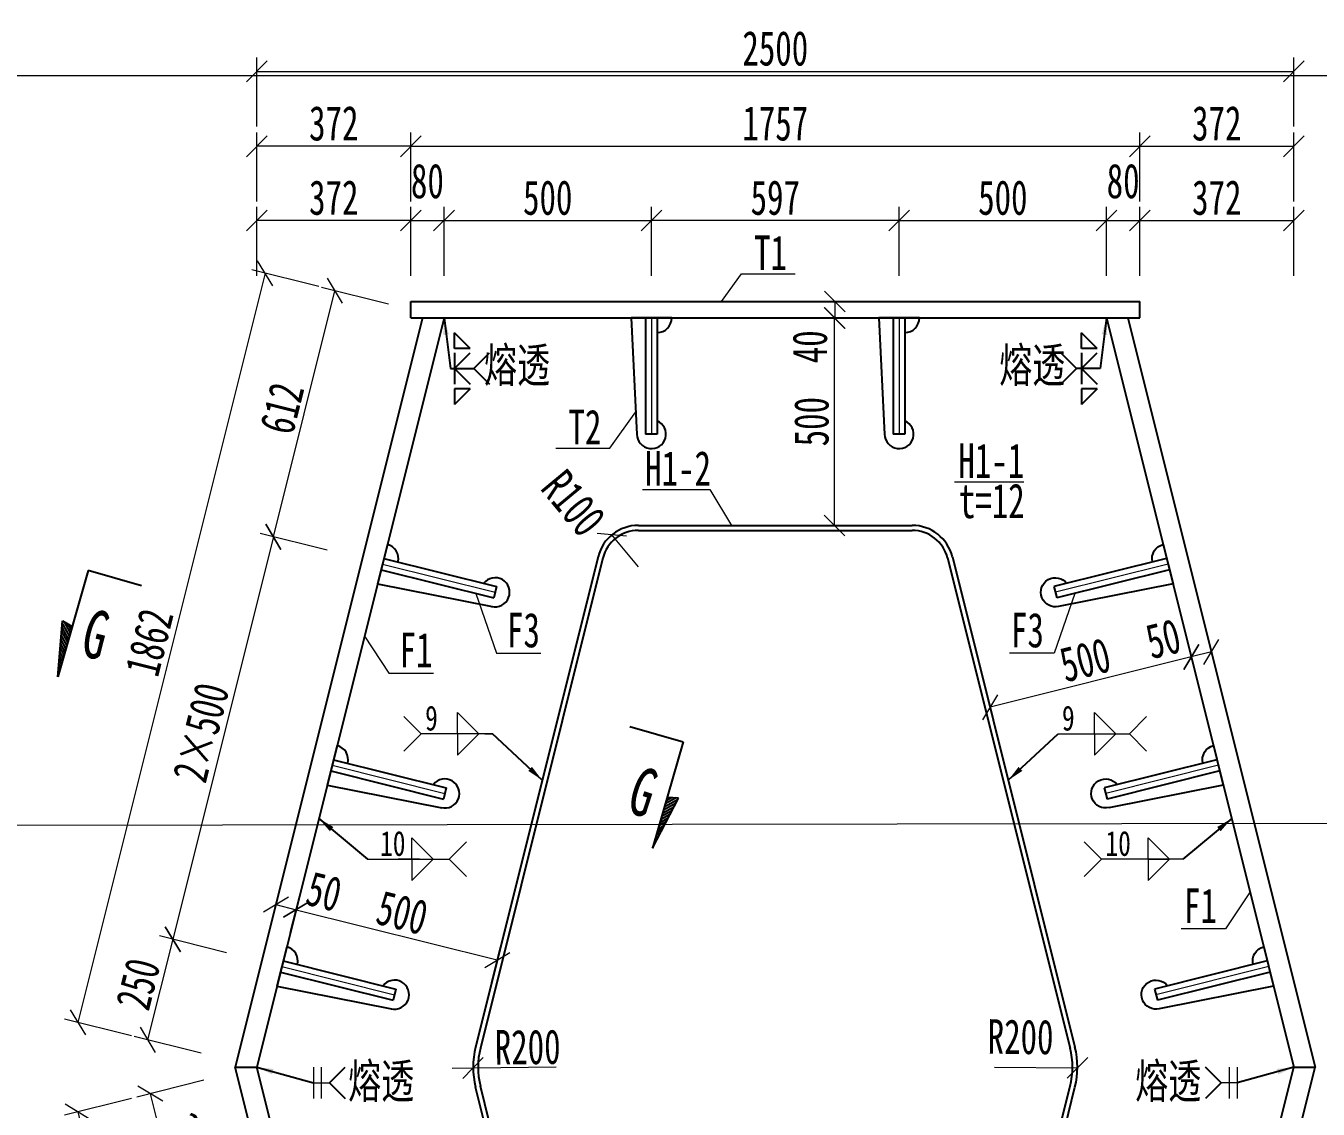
# Model space of a CAD drawing. Header units: millimetres. Extents: x -411717 to -116098, y 0 to 693159.
# Drawn here: x -176623 to -173508, y 370580 to 373191 of the extents above; entities that cross this region are included whole.
import ezdxf
from ezdxf.enums import TextEntityAlignment as Align

# ---------------------------------------------------------------- set-up
doc = ezdxf.new("R2010")
doc.units = ezdxf.units.MM
doc.header["$LTSCALE"] = 2
doc.header["$PDMODE"] = 3
doc.header["$PDSIZE"] = -10
doc.layers.get('Defpoints').update_dxf_attribs({"color": 8, "lineweight": 9})
doc.layers.add('dim', color=3, linetype='Continuous')
doc.layers.add('焊缝', color=7, linetype='Continuous')
for name, color, linetype, lineweight in [('文字', 7, 'Continuous', 15), ('标注', 4, 'Continuous', 13), ('横隔板', 6, 'Continuous', 25), ('细实线', 4, 'Continuous', 15), ('钢板粗线', 1, 'Continuous', 25)]:
    doc.layers.add(name, color=color, linetype=linetype, lineweight=lineweight)
doc.styles.add('111', font='仿宋_GB2312.ttf', dxfattribs={"width": 0.7})
doc.styles.add('BM_Dim', font='仿宋_GB2312.ttf', dxfattribs={"width": 0.85})
doc.styles.add('SMEDI', font='仿宋_GB2312.ttf', dxfattribs={"width": 0.75})
doc.styles.get("Standard").update_dxf_attribs({"font": '仿宋_GB2312.ttf'})
doc.dimstyles.new('200', dxfattribs={"dimscale": 0, "dimtxt": 2.5, "dimasz": 1.5, "dimexe": 1, "dimexo": 1, "dimgap": 0.4, "dimtad": 1, "dimdec": 0, "dimdsep": 46, "dimtxsty": '111', "dimblk": 'OBLIQUE', "dimcen": 0, "dimclrd": 256, "dimclre": 256, "dimclrt": 256, "dimadec": 1, "dimazin": 2, "dimtfac": 1, "dimtdec": 0, "dimtmove": 2, "dimatfit": 3, "dimfxl": 4, "dimfxlon": 1, "dimtolj": 1, "dimlwd": -1, "dimlwe": -1, "dimarcsym": 0})
doc.dimstyles.new('MSteel_1.0_1.0', dxfattribs={"dimtxt": 3, "dimasz": 1.2, "dimexe": 1, "dimexo": 1, "dimgap": 1, "dimtad": 3, "dimtoh": 1, "dimdec": 0, "dimzin": 0, "dimdsep": 46, "dimtxsty": 'Standard', "dimblk": 'ARCHTICK', "dimcen": 0.09, "dimclrd": 3, "dimclre": 3, "dimadec": 0, "dimazin": 0, "dimtfac": 1, "dimtdec": 4, "dimtofl": 0, "dimtmove": 0, "dimatfit": 3, "dimfxl": 1, "dimtolj": 1, "dimtzin": 0, "dimarcsym": 0})

# ---------------------------------------------------------------- blocks, each defined once
blk = doc.blocks.new('_Oblique')
at = {"color": 0, "linetype": 'ByBlock', "lineweight": -2}
blk.add_line((-0.5, -0.5), (0.5, 0.5), dxfattribs=at)
blk = doc.blocks.new('*D975')
at = {"layer": 'Defpoints', "color": 0, "transparency": 16777216}
for p in [(-174673.7, 372526.8), (-174673.7, 372486.8), (-174672.9, 372486.8)]:
    blk.add_point(p, dxfattribs=at)
at = {"layer": '细实线', "transparency": 16777216}
for p, q in [((-174672.9, 372526.8), (-174639.5, 372526.8)), ((-174672.9, 372526.8), (-174672.9, 372486.8)), ((-174672.9, 372486.8), (-174639.5, 372486.8))]:
    blk.add_line(p, q, dxfattribs=at)
at = {"layer": '细实线', "transparency": 16777216, "xscale": 50, "yscale": 50, "zscale": 50}
for p, rotation in [((-174672.9, 372526.8), 90), ((-174672.9, 372486.8), 270)]:
    blk.add_blockref('_Oblique', p, dxfattribs=dict(at, rotation=rotation))
at = {"layer": '细实线', "transparency": 16777216, "insert": (-174732.5, 372417.3), "char_height": 83.33, "attachment_point": 5, "rotation": 90, "style": '111'}
blk.add_mtext('\\A1;40', dxfattribs=at)
blk = doc.blocks.new('*D977')
at = {"layer": 'Defpoints', "color": 0, "transparency": 16777216}
for p in [(-176015.1, 371091.4), (-175966.6, 371079.2), (-175971.3, 371060.4)]:
    blk.add_point(p, dxfattribs=at)
at = {"layer": '细实线', "transparency": 16777216}
for p, q in [((-176019.8, 371072.5), (-176027.9, 371040.2)), ((-176019.8, 371072.5), (-175971.3, 371060.4)), ((-175971.3, 371060.4), (-175979.4, 371028.1))]:
    blk.add_line(p, q, dxfattribs=at)
at = {"layer": '细实线', "transparency": 16777216, "xscale": 50, "yscale": 50, "zscale": 50}
for p, rotation in [((-176019.8, 371072.5), 165.9637565320249), ((-175971.3, 371060.4), 345.9637565320249)]:
    blk.add_blockref('_Oblique', p, dxfattribs=dict(at, rotation=rotation))
at = {"layer": '细实线', "transparency": 16777216, "insert": (-175903.8, 371104), "char_height": 83.33, "attachment_point": 5, "rotation": 345.9638, "style": '111'}
blk.add_mtext('\\A1;50', dxfattribs=at)
blk = doc.blocks.new('28-280加劲 有过焊孔')
at = {"layer": 'Defpoints'}
blk.add_line((0, 0), (0, -280), dxfattribs=at)
at = {"layer": '钢板粗线'}
for p, q in [((49, 0), (-49, 0)), ((-49, 0), (-35, -281.2)), ((-14, 0), (-14, -280)), ((14, 0), (14, -280)), ((14, -280), (-14, -280))]:
    blk.add_line(p, q, dxfattribs=at)
for centre, start, end in [((14, 0), 270, 0), ((0, -280), 180, 66.4218)]:
    blk.add_arc(centre, 35, start, end, dxfattribs=at)
blk = doc.blocks.new('*D1003')
at = {"layer": 'Defpoints', "color": 0, "transparency": 16777216}
for p in [(-175614.7, 372721.5), (-175694.7, 372486.8), (-175614.7, 372486.8)]:
    blk.add_point(p, dxfattribs=at)
at = {"layer": '细实线', "transparency": 16777216}
for p, q in [((-175694.7, 372588.2), (-175694.7, 372754.8)), ((-175614.7, 372588.2), (-175614.7, 372754.8)), ((-175694.7, 372721.5), (-175614.7, 372721.5))]:
    blk.add_line(p, q, dxfattribs=at)
at = {"layer": '细实线', "transparency": 16777216, "xscale": 50.00000000000004, "yscale": 50.00000000000004, "zscale": 50.00000000000004, "rotation": 180}
blk.add_blockref('_Oblique', (-175694.7, 372721.5), dxfattribs=at)
at = {"layer": '细实线', "transparency": 16777216, "xscale": 50.00000000000004, "yscale": 50.00000000000004, "zscale": 50.00000000000004}
blk.add_blockref('_Oblique', (-175614.7, 372721.5), dxfattribs=at)
at = {"layer": '细实线', "transparency": 16777216, "insert": (-175654.7, 372816.5), "char_height": 83.33, "attachment_point": 5, "style": '111'}
blk.add_mtext('\\A1;80', dxfattribs=at)
blk = doc.blocks.new('*D1004')
at = {"layer": 'Defpoints', "color": 0, "transparency": 16777216}
for p in [(-175114.7, 372721.5), (-175614.7, 372486.8), (-175114.7, 372486.8)]:
    blk.add_point(p, dxfattribs=at)
at = {"layer": '细实线', "transparency": 16777216}
for p, q in [((-175614.7, 372588.2), (-175614.7, 372754.8)), ((-175114.7, 372588.2), (-175114.7, 372754.8)), ((-175614.7, 372721.5), (-175114.7, 372721.5))]:
    blk.add_line(p, q, dxfattribs=at)
at = {"layer": '细实线', "transparency": 16777216, "xscale": 50.00000000000004, "yscale": 50.00000000000004, "zscale": 50.00000000000004, "rotation": 180}
blk.add_blockref('_Oblique', (-175614.7, 372721.5), dxfattribs=at)
at = {"layer": '细实线', "transparency": 16777216, "xscale": 50.00000000000004, "yscale": 50.00000000000004, "zscale": 50.00000000000004}
blk.add_blockref('_Oblique', (-175114.7, 372721.5), dxfattribs=at)
at = {"layer": '细实线', "transparency": 16777216, "insert": (-175364.7, 372776.5), "char_height": 83.33, "attachment_point": 5, "style": '111'}
blk.add_mtext('\\A1;500', dxfattribs=at)
blk = doc.blocks.new('*D1005')
at = {"layer": 'Defpoints', "color": 0, "transparency": 16777216}
for p in [(-174017.7, 372721.5), (-174517.7, 372486.8), (-174017.7, 372486.8)]:
    blk.add_point(p, dxfattribs=at)
at = {"layer": '细实线', "transparency": 16777216}
for p, q in [((-174517.7, 372588.2), (-174517.7, 372754.8)), ((-174017.7, 372588.2), (-174017.7, 372754.8)), ((-174517.7, 372721.5), (-174017.7, 372721.5))]:
    blk.add_line(p, q, dxfattribs=at)
at = {"layer": '细实线', "transparency": 16777216, "xscale": 50.00000000000004, "yscale": 50.00000000000004, "zscale": 50.00000000000004, "rotation": 180}
blk.add_blockref('_Oblique', (-174517.7, 372721.5), dxfattribs=at)
at = {"layer": '细实线', "transparency": 16777216, "xscale": 50.00000000000004, "yscale": 50.00000000000004, "zscale": 50.00000000000004}
blk.add_blockref('_Oblique', (-174017.7, 372721.5), dxfattribs=at)
at = {"layer": '细实线', "transparency": 16777216, "insert": (-174267.7, 372776.5), "char_height": 83.33, "attachment_point": 5, "style": '111'}
blk.add_mtext('\\A1;500', dxfattribs=at)
blk = doc.blocks.new('*D1006')
at = {"layer": 'Defpoints', "color": 0, "transparency": 16777216}
for p in [(-173937.7, 372721.5), (-174017.7, 372486.8), (-173937.7, 372486.8)]:
    blk.add_point(p, dxfattribs=at)
at = {"layer": '细实线', "transparency": 16777216}
for p, q in [((-174017.7, 372588.2), (-174017.7, 372754.8)), ((-173937.7, 372588.2), (-173937.7, 372754.8)), ((-174017.7, 372721.5), (-173937.7, 372721.5))]:
    blk.add_line(p, q, dxfattribs=at)
at = {"layer": '细实线', "transparency": 16777216, "xscale": 50.00000000000004, "yscale": 50.00000000000004, "zscale": 50.00000000000004, "rotation": 180}
blk.add_blockref('_Oblique', (-174017.7, 372721.5), dxfattribs=at)
at = {"layer": '细实线', "transparency": 16777216, "xscale": 50.00000000000004, "yscale": 50.00000000000004, "zscale": 50.00000000000004}
blk.add_blockref('_Oblique', (-173937.7, 372721.5), dxfattribs=at)
at = {"layer": '细实线', "transparency": 16777216, "insert": (-173977.7, 372816.5), "char_height": 83.33, "attachment_point": 5, "style": '111'}
blk.add_mtext('\\A1;80', dxfattribs=at)
blk = doc.blocks.new('*D979')
at = {"layer": 'Defpoints', "color": 0, "transparency": 16777216}
for p in [(-176066.2, 372721.5), (-175694.7, 372486.8), (-176066.2, 370680.8)]:
    blk.add_point(p, dxfattribs=at)
at = {"layer": '细实线', "transparency": 16777216}
for p, q in [((-176066.2, 372588.2), (-176066.2, 372754.8)), ((-175694.7, 372588.2), (-175694.7, 372754.8)), ((-175694.7, 372721.5), (-176066.2, 372721.5))]:
    blk.add_line(p, q, dxfattribs=at)
at = {"layer": '细实线', "transparency": 16777216, "xscale": 50.00000000000004, "yscale": 50.00000000000004, "zscale": 50.00000000000004, "rotation": 180}
blk.add_blockref('_Oblique', (-176066.2, 372721.5), dxfattribs=at)
at = {"layer": '细实线', "transparency": 16777216, "xscale": 50.00000000000004, "yscale": 50.00000000000004, "zscale": 50.00000000000004}
blk.add_blockref('_Oblique', (-175694.7, 372721.5), dxfattribs=at)
at = {"layer": '细实线', "transparency": 16777216, "insert": (-175880.5, 372776.5), "char_height": 83.33, "attachment_point": 5, "style": '111'}
blk.add_mtext('\\A1;372', dxfattribs=at)
blk = doc.blocks.new('*D1007')
at = {"layer": 'Defpoints', "color": 0, "transparency": 16777216}
for p in [(-173937.7, 372900.6), (-175694.7, 372526.8), (-173937.7, 372526.8)]:
    blk.add_point(p, dxfattribs=at)
at = {"layer": '细实线', "transparency": 16777216}
for p, q in [((-175694.7, 372767.3), (-175694.7, 372934)), ((-173937.7, 372767.3), (-173937.7, 372934)), ((-175694.7, 372900.6), (-173937.7, 372900.6))]:
    blk.add_line(p, q, dxfattribs=at)
at = {"layer": '细实线', "transparency": 16777216, "xscale": 50.00000000000004, "yscale": 50.00000000000004, "zscale": 50.00000000000004, "rotation": 180}
blk.add_blockref('_Oblique', (-175694.7, 372900.6), dxfattribs=at)
at = {"layer": '细实线', "transparency": 16777216, "xscale": 50.00000000000004, "yscale": 50.00000000000004, "zscale": 50.00000000000004}
blk.add_blockref('_Oblique', (-173937.7, 372900.6), dxfattribs=at)
at = {"layer": '细实线', "transparency": 16777216, "insert": (-174816.2, 372955.6), "char_height": 83.33, "attachment_point": 5, "style": '111'}
blk.add_mtext('\\A1;1757', dxfattribs=at)
blk = doc.blocks.new('*D980')
at = {"layer": 'Defpoints', "color": 0, "transparency": 16777216}
for p in [(-176066.2, 372900.6), (-175694.7, 372665.9), (-176066.2, 370859.9)]:
    blk.add_point(p, dxfattribs=at)
at = {"layer": '细实线', "transparency": 16777216}
for p, q in [((-176066.2, 372767.3), (-176066.2, 372934)), ((-175694.7, 372767.3), (-175694.7, 372934)), ((-175694.7, 372900.6), (-176066.2, 372900.6))]:
    blk.add_line(p, q, dxfattribs=at)
at = {"layer": '细实线', "transparency": 16777216, "xscale": 50.00000000000004, "yscale": 50.00000000000004, "zscale": 50.00000000000004, "rotation": 180}
blk.add_blockref('_Oblique', (-176066.2, 372900.6), dxfattribs=at)
at = {"layer": '细实线', "transparency": 16777216, "xscale": 50.00000000000004, "yscale": 50.00000000000004, "zscale": 50.00000000000004}
blk.add_blockref('_Oblique', (-175694.7, 372900.6), dxfattribs=at)
at = {"layer": '细实线', "transparency": 16777216, "insert": (-175880.5, 372955.6), "char_height": 83.33, "attachment_point": 5, "style": '111'}
blk.add_mtext('\\A1;372', dxfattribs=at)
blk = doc.blocks.new('*D981')
at = {"layer": 'Defpoints', "color": 0, "transparency": 16777216}
for p in [(-173566.2, 372900.6), (-173937.7, 372665.9), (-173566.2, 370859.9)]:
    blk.add_point(p, dxfattribs=at)
at = {"layer": '细实线', "transparency": 16777216}
for p, q in [((-173937.7, 372767.3), (-173937.7, 372934)), ((-173566.2, 372767.3), (-173566.2, 372934)), ((-173937.7, 372900.6), (-173566.2, 372900.6))]:
    blk.add_line(p, q, dxfattribs=at)
at = {"layer": '细实线', "transparency": 16777216, "xscale": 50.00000000000004, "yscale": 50.00000000000004, "zscale": 50.00000000000004, "rotation": 180}
blk.add_blockref('_Oblique', (-173937.7, 372900.6), dxfattribs=at)
at = {"layer": '细实线', "transparency": 16777216, "xscale": 50.00000000000004, "yscale": 50.00000000000004, "zscale": 50.00000000000004}
blk.add_blockref('_Oblique', (-173566.2, 372900.6), dxfattribs=at)
at = {"layer": '细实线', "transparency": 16777216, "insert": (-173752, 372955.6), "char_height": 83.33, "attachment_point": 5, "style": '111'}
blk.add_mtext('\\A1;372', dxfattribs=at)
blk = doc.blocks.new('*D982')
at = {"layer": 'Defpoints', "color": 0, "transparency": 16777216}
for p in [(-173566.2, 370680.8), (-173338.9, 370680.8), (-174017.7, 368874.8)]:
    blk.add_point(p, dxfattribs=at)
at = {"layer": '细实线', "transparency": 16777216}
for p, q in [((-173472.2, 370680.8), (-173305.6, 370680.8)), ((-173338.9, 368874.8), (-173338.9, 370680.8)), ((-173472.2, 368874.8), (-173305.6, 368874.8))]:
    blk.add_line(p, q, dxfattribs=at)
at = {"layer": '细实线', "transparency": 16777216, "xscale": 50.00000000000004, "yscale": 50.00000000000004, "zscale": 50.00000000000004}
for p, rotation in [((-173338.9, 370680.8), 90), ((-173338.9, 368874.8), 270)]:
    blk.add_blockref('_Oblique', p, dxfattribs=dict(at, rotation=rotation))
at = {"layer": '细实线', "transparency": 16777216, "insert": (-173393.9, 369777.8), "char_height": 83.33, "attachment_point": 5, "rotation": 90, "style": '111'}
blk.add_mtext('\\A1;1806', dxfattribs=at)
blk = doc.blocks.new('*D983')
at = {"layer": 'Defpoints', "color": 0, "transparency": 16777216}
for p in [(-174017.7, 372486.8), (-173338.9, 372486.8), (-173566.2, 370680.8)]:
    blk.add_point(p, dxfattribs=at)
at = {"layer": '细实线', "transparency": 16777216}
for p, q in [((-173472.2, 372486.8), (-173305.6, 372486.8)), ((-173338.9, 370680.8), (-173338.9, 372486.8)), ((-173472.2, 370680.8), (-173305.6, 370680.8))]:
    blk.add_line(p, q, dxfattribs=at)
at = {"layer": '细实线', "transparency": 16777216, "xscale": 50.00000000000004, "yscale": 50.00000000000004, "zscale": 50.00000000000004}
for p, rotation in [((-173338.9, 372486.8), 90), ((-173338.9, 370680.8), 270)]:
    blk.add_blockref('_Oblique', p, dxfattribs=dict(at, rotation=rotation))
at = {"layer": '细实线', "transparency": 16777216, "insert": (-173393.9, 371583.8), "char_height": 83.33, "attachment_point": 5, "rotation": 90, "style": '111'}
blk.add_mtext('\\A1;1806', dxfattribs=at)
blk = doc.blocks.new('*D984')
at = {"layer": 'Defpoints', "color": 0, "transparency": 16777216}
for p in [(-173937.7, 372526.8), (-173937.7, 372486.8), (-173338.9, 372486.8)]:
    blk.add_point(p, dxfattribs=at)
at = {"layer": '细实线', "transparency": 16777216}
for p, q in [((-173472.2, 372526.8), (-173305.6, 372526.8)), ((-173338.9, 372526.8), (-173338.9, 372486.8)), ((-173472.2, 372486.8), (-173305.6, 372486.8))]:
    blk.add_line(p, q, dxfattribs=at)
at = {"layer": '细实线', "transparency": 16777216, "xscale": 50.00000000000004, "yscale": 50.00000000000004, "zscale": 50.00000000000004}
for p, rotation in [((-173338.9, 372526.8), 90), ((-173338.9, 372486.8), 270)]:
    blk.add_blockref('_Oblique', p, dxfattribs=dict(at, rotation=rotation))
at = {"layer": '细实线', "transparency": 16777216, "insert": (-173396.4, 372580.9), "char_height": 83.33, "attachment_point": 5, "rotation": 90, "style": '111'}
blk.add_mtext('\\A1;40', dxfattribs=at)
blk = doc.blocks.new('*D1010')
at = {"layer": 'Defpoints', "color": 0, "transparency": 16777216}
for p in [(-174433.1, 372526.8), (-173143.1, 372526.8), (-174022.8, 368814.8)]:
    blk.add_point(p, dxfattribs=at)
at = {"layer": '细实线', "transparency": 16777216}
for p, q in [((-173276.4, 372526.8), (-173109.8, 372526.8)), ((-173143.1, 368814.8), (-173143.1, 372526.8)), ((-173276.4, 368814.8), (-173109.8, 368814.8))]:
    blk.add_line(p, q, dxfattribs=at)
at = {"layer": '细实线', "transparency": 16777216, "xscale": 50.00000000000004, "yscale": 50.00000000000004, "zscale": 50.00000000000004}
for p, rotation in [((-173143.1, 372526.8), 90), ((-173143.1, 368814.8), 270)]:
    blk.add_blockref('_Oblique', p, dxfattribs=dict(at, rotation=rotation))
at = {"layer": '细实线', "transparency": 16777216, "insert": (-173198.1, 370670.8), "char_height": 83.33, "attachment_point": 5, "rotation": 90, "style": '111'}
blk.add_mtext('\\A1;3712', dxfattribs=at)
blk = doc.blocks.new('*D985')
at = {"layer": 'Defpoints', "color": 0, "transparency": 16777216}
for p in [(-174810, 372486.8), (-174673.7, 372486.8), (-174810, 371986.8)]:
    blk.add_point(p, dxfattribs=at)
at = {"layer": '细实线', "transparency": 16777216}
for p, q in [((-174776.7, 372486.8), (-174640.4, 372486.8)), ((-174673.7, 371986.8), (-174673.7, 372486.8)), ((-174776.7, 371986.8), (-174640.4, 371986.8))]:
    blk.add_line(p, q, dxfattribs=at)
at = {"layer": '细实线', "transparency": 16777216, "xscale": 49.99999999999995, "yscale": 49.99999999999995, "zscale": 49.99999999999995}
for p, rotation in [((-174673.7, 372486.8), 90), ((-174673.7, 371986.8), 270)]:
    blk.add_blockref('_Oblique', p, dxfattribs=dict(at, rotation=rotation))
at = {"layer": '细实线', "transparency": 16777216, "insert": (-174728.7, 372236.8), "char_height": 83.33, "attachment_point": 5, "rotation": 90, "style": '111'}
blk.add_mtext('\\A1;500', dxfattribs=at)
blk = doc.blocks.new('*D988')
at = {"layer": 'Defpoints', "color": 0, "transparency": 16777216}
for p in [(-175993.3, 370972.7), (-175486.3, 370939.1), (-175508.2, 370851.4)]:
    blk.add_point(p, dxfattribs=at)
at = {"layer": '标注', "transparency": 16777216}
for p, q in [((-175985.2, 371005), (-175963.3, 371092.7)), ((-175971.3, 371060.4), (-175486.3, 370939.1)), ((-175500.1, 370883.7), (-175478.2, 370971.5))]:
    blk.add_line(p, q, dxfattribs=at)
at = {"layer": '标注', "transparency": 16777216, "xscale": 49.99999999999987, "yscale": 49.99999999999987, "zscale": 49.99999999999987}
for p, rotation in [((-175971.3, 371060.4), 165.9637565320751), ((-175486.3, 370939.1), 345.9637565320751)]:
    blk.add_blockref('_Oblique', p, dxfattribs=dict(at, rotation=rotation))
at = {"layer": '标注', "transparency": 16777216, "insert": (-175715.5, 371053.1), "char_height": 83.33, "attachment_point": 5, "rotation": 345.9638, "style": '111'}
blk.add_mtext('\\A1;500', dxfattribs=at)
blk = doc.blocks.new('*D989')
at = {"layer": 'Defpoints', "color": 0, "transparency": 16777216}
for p in [(-173769.6, 371700.6), (-173818.1, 371688.4), (-173813.4, 371669.6)]:
    blk.add_point(p, dxfattribs=at)
at = {"layer": '细实线', "transparency": 16777216}
for p, q in [((-173764.9, 371681.7), (-173813.4, 371669.6)), ((-173813.4, 371669.6), (-173805.4, 371637.3)), ((-173764.9, 371681.7), (-173756.8, 371649.4))]:
    blk.add_line(p, q, dxfattribs=at)
at = {"layer": '细实线', "transparency": 16777216, "xscale": 50, "yscale": 50, "zscale": 50}
for p, rotation in [((-173813.4, 371669.6), 194.0362434678456), ((-173764.9, 371681.7), 14.03624346784559)]:
    blk.add_blockref('_Oblique', p, dxfattribs=dict(at, rotation=rotation))
at = {"layer": '细实线', "transparency": 16777216, "insert": (-173881, 371713.2), "char_height": 83.33, "attachment_point": 5, "rotation": 14.0362, "style": '111'}
blk.add_mtext('\\A1;50', dxfattribs=at)
blk = doc.blocks.new('*D992')
at = {"layer": 'Defpoints', "color": 0, "transparency": 16777216}
for p in [(-173791.5, 371581.9), (-174298.5, 371548.3), (-174276.6, 371460.6)]:
    blk.add_point(p, dxfattribs=at)
at = {"layer": '标注', "transparency": 16777216}
for p, q in [((-173799.6, 371614.2), (-173821.5, 371702)), ((-173813.4, 371669.6), (-174298.5, 371548.3)), ((-174284.7, 371492.9), (-174306.6, 371580.7))]:
    blk.add_line(p, q, dxfattribs=at)
at = {"layer": '标注', "transparency": 16777216, "xscale": 49.99999999999987, "yscale": 49.99999999999987, "zscale": 49.99999999999987}
for p, rotation in [((-173813.4, 371669.6), 14.03624346792649), ((-174298.5, 371548.3), 194.0362434679265)]:
    blk.add_blockref('_Oblique', p, dxfattribs=dict(at, rotation=rotation))
at = {"layer": '标注', "transparency": 16777216, "insert": (-174069.3, 371662.3), "char_height": 83.33, "attachment_point": 5, "rotation": 14.0362, "style": '111'}
blk.add_mtext('\\A1;500', dxfattribs=at)
blk = doc.blocks.new('*D993')
at = {"layer": 'Defpoints', "color": 0, "transparency": 16777216}
for p in [(-175763.1, 371893.5), (-176268.4, 370989.1), (-176005.6, 370923.4)]:
    blk.add_point(p, dxfattribs=at)
at = {"layer": '标注', "transparency": 16777216}
for p, q in [((-176025.9, 371959.2), (-176268.4, 370989.1)), ((-175896.5, 371926.9), (-176058.2, 371967.3)), ((-176139.1, 370956.7), (-176300.8, 370997.1))]:
    blk.add_line(p, q, dxfattribs=at)
at = {"layer": '标注', "transparency": 16777216, "xscale": 50, "yscale": 50, "zscale": 50}
for p, rotation in [((-176025.9, 371959.2), 75.96375653227416), ((-176268.4, 370989.1), 255.9637565322741)]:
    blk.add_blockref('_Oblique', p, dxfattribs=dict(at, rotation=rotation))
at = {"layer": '标注', "transparency": 16777216, "insert": (-176200.5, 371487.5), "char_height": 83.33, "attachment_point": 5, "rotation": 75.9638, "style": '111'}
blk.add_mtext('\\A1;2×500', dxfattribs=at)
blk = doc.blocks.new('*D994')
at = {"layer": 'Defpoints', "color": 0, "transparency": 16777216}
for p in [(-176005.6, 370923.4), (-176329.1, 370746.5), (-176066.2, 370680.8)]:
    blk.add_point(p, dxfattribs=at)
at = {"layer": '标注', "transparency": 16777216}
for p, q in [((-176268.4, 370989.1), (-176329.1, 370746.5)), ((-176139.1, 370956.7), (-176300.8, 370997.1)), ((-176199.7, 370714.2), (-176361.4, 370754.6))]:
    blk.add_line(p, q, dxfattribs=at)
at = {"layer": '标注', "transparency": 16777216, "xscale": 50, "yscale": 50, "zscale": 50}
for p, rotation in [((-176268.4, 370989.1), 75.9637565312776), ((-176329.1, 370746.5), 255.9637565312775)]:
    blk.add_blockref('_Oblique', p, dxfattribs=dict(at, rotation=rotation))
at = {"layer": '标注', "transparency": 16777216, "insert": (-176352.1, 370881.1), "char_height": 83.33, "attachment_point": 5, "rotation": 75.9638, "style": '111'}
blk.add_mtext('\\A1;250', dxfattribs=at)
blk = doc.blocks.new('*D995')
at = {"layer": 'Defpoints', "color": 0, "transparency": 16777216}
for p in [(-176066.2, 370680.8), (-176005.6, 370438.3), (-176262, 370374.2)]:
    blk.add_point(p, dxfattribs=at)
at = {"layer": '标注', "transparency": 16777216}
for p, q in [((-176193.3, 370649), (-176355, 370608.6)), ((-176322.7, 370616.7), (-176262, 370374.2)), ((-176132.7, 370406.5), (-176294.4, 370366.1))]:
    blk.add_line(p, q, dxfattribs=at)
at = {"layer": '标注', "transparency": 16777216, "xscale": 50, "yscale": 50, "zscale": 50}
for p, rotation in [((-176322.7, 370616.7), 104.0362434683212), ((-176262, 370374.2), 284.0362434683212)]:
    blk.add_blockref('_Oblique', p, dxfattribs=dict(at, rotation=rotation))
at = {"layer": '标注', "transparency": 16777216, "insert": (-176239, 370508.8), "char_height": 83.33, "attachment_point": 5, "rotation": 284.0362, "style": '111'}
blk.add_mtext('\\A1;250', dxfattribs=at)
blk = doc.blocks.new('*D1011')
at = {"layer": 'Defpoints', "color": 0, "transparency": 16777216}
for p in [(-175877.6, 372552.5), (-175614.7, 372486.8), (-175763.1, 371893.5)]:
    blk.add_point(p, dxfattribs=at)
at = {"layer": '标注', "transparency": 16777216}
for p, q in [((-176025.9, 371959.2), (-175877.6, 372552.5)), ((-175748.2, 372520.2), (-175909.9, 372560.6)), ((-175896.5, 371926.9), (-176058.2, 371967.3))]:
    blk.add_line(p, q, dxfattribs=at)
at = {"layer": '标注', "transparency": 16777216, "xscale": 49.99999999999987, "yscale": 49.99999999999987, "zscale": 49.99999999999987}
for p, rotation in [((-175877.6, 372552.5), 75.96375653207087), ((-176025.9, 371959.2), 255.9637565320708)]:
    blk.add_blockref('_Oblique', p, dxfattribs=dict(at, rotation=rotation))
at = {"layer": '标注', "transparency": 16777216, "insert": (-176005.1, 372269.2), "char_height": 83.33, "attachment_point": 5, "rotation": 75.9638, "style": '111'}
blk.add_mtext('\\A1;612', dxfattribs=at)
blk = doc.blocks.new('*D1012')
at = {"layer": 'Defpoints', "color": 0, "transparency": 16777216}
for p in [(-175614.7, 372486.8), (-176497.4, 370788.6), (-176066.2, 370680.8)]:
    blk.add_point(p, dxfattribs=at)
at = {"layer": '标注', "transparency": 16777216}
for p, q in [((-176045.9, 372594.6), (-176497.4, 370788.6)), ((-175916.5, 372562.3), (-176078.2, 372602.7)), ((-176368, 370756.3), (-176529.7, 370796.7))]:
    blk.add_line(p, q, dxfattribs=at)
at = {"layer": '标注', "transparency": 16777216, "xscale": 49.99999999999987, "yscale": 49.99999999999987, "zscale": 49.99999999999987}
for p, rotation in [((-176045.9, 372594.6), 75.96375653207352), ((-176497.4, 370788.6), 255.9637565320735)]:
    blk.add_blockref('_Oblique', p, dxfattribs=dict(at, rotation=rotation))
at = {"layer": '标注', "transparency": 16777216, "insert": (-176325, 371704.9), "char_height": 83.33, "attachment_point": 5, "rotation": 75.9638, "style": '111'}
blk.add_mtext('\\A1;1862', dxfattribs=at)
blk = doc.blocks.new('*D1013')
at = {"layer": 'Defpoints', "color": 0, "transparency": 16777216}
for p in [(-176066.2, 370680.8), (-175614.7, 368874.8), (-176046.1, 368767)]:
    blk.add_point(p, dxfattribs=at)
at = {"layer": '标注', "transparency": 16777216}
for p, q in [((-176368.3, 370605.3), (-176529.9, 370564.9)), ((-176497.6, 370573), (-176046.1, 368767)), ((-175916.8, 368799.3), (-176078.4, 368758.9))]:
    blk.add_line(p, q, dxfattribs=at)
at = {"layer": '标注', "transparency": 16777216, "xscale": 49.99999999999987, "yscale": 49.99999999999987, "zscale": 49.99999999999987}
for p, rotation in [((-176497.6, 370573), 104.0362434679265), ((-176046.1, 368767), 284.0362434679265)]:
    blk.add_blockref('_Oblique', p, dxfattribs=dict(at, rotation=rotation))
at = {"layer": '标注', "transparency": 16777216, "insert": (-176218.5, 369683.3), "char_height": 83.33, "attachment_point": 5, "rotation": 284.0362, "style": '111'}
blk.add_mtext('\\A1;1862', dxfattribs=at)
blk = doc.blocks.new('*D1016')
at = {"layer": 'Defpoints', "color": 0, "transparency": 16777216}
for p in [(-175114.7, 372721.5), (-175114.7, 372486.8), (-174517.7, 372486.8)]:
    blk.add_point(p, dxfattribs=at)
at = {"layer": '标注', "transparency": 16777216}
for p, q in [((-175114.7, 372588.2), (-175114.7, 372754.8)), ((-174517.7, 372588.2), (-174517.7, 372754.8)), ((-174517.7, 372721.5), (-175114.7, 372721.5))]:
    blk.add_line(p, q, dxfattribs=at)
at = {"layer": '标注', "transparency": 16777216, "xscale": 49.99999999999987, "yscale": 49.99999999999987, "zscale": 49.99999999999987, "rotation": 180}
blk.add_blockref('_Oblique', (-175114.7, 372721.5), dxfattribs=at)
at = {"layer": '标注', "transparency": 16777216, "xscale": 49.99999999999987, "yscale": 49.99999999999987, "zscale": 49.99999999999987}
blk.add_blockref('_Oblique', (-174517.7, 372721.5), dxfattribs=at)
at = {"layer": '标注', "transparency": 16777216, "insert": (-174816.2, 372776.5), "char_height": 83.33, "attachment_point": 5, "style": '111'}
blk.add_mtext('\\A1;597', dxfattribs=at)
blk = doc.blocks.new('*D1001')
at = {"layer": 'Defpoints', "color": 0, "transparency": 16777216}
for p in [(-173566.2, 373081.3), (-176066.2, 370680.8), (-173566.2, 370680.8)]:
    blk.add_point(p, dxfattribs=at)
at = {"layer": '标注', "transparency": 16777216}
for p, q in [((-176066.2, 372948), (-176066.2, 373114.7)), ((-173566.2, 372948), (-173566.2, 373114.7)), ((-176066.2, 373081.3), (-173566.2, 373081.3))]:
    blk.add_line(p, q, dxfattribs=at)
at = {"layer": '标注', "transparency": 16777216, "xscale": 49.99999999999987, "yscale": 49.99999999999987, "zscale": 49.99999999999987, "rotation": 180}
blk.add_blockref('_Oblique', (-176066.2, 373081.3), dxfattribs=at)
at = {"layer": '标注', "transparency": 16777216, "xscale": 49.99999999999987, "yscale": 49.99999999999987, "zscale": 49.99999999999987}
blk.add_blockref('_Oblique', (-173566.2, 373081.3), dxfattribs=at)
at = {"layer": '标注', "transparency": 16777216, "insert": (-174816.2, 373136.3), "char_height": 83.33, "attachment_point": 5, "style": '111'}
blk.add_mtext('\\A1;2500', dxfattribs=at)
blk = doc.blocks.new('*D1002')
at = {"layer": 'Defpoints', "color": 0, "transparency": 16777216}
for p in [(-173566.2, 372721.5), (-173937.7, 372486.8), (-173566.2, 370680.8)]:
    blk.add_point(p, dxfattribs=at)
at = {"layer": '细实线', "transparency": 16777216}
for p, q in [((-173937.7, 372588.2), (-173937.7, 372754.8)), ((-173566.2, 372588.2), (-173566.2, 372754.8)), ((-173937.7, 372721.5), (-173566.2, 372721.5))]:
    blk.add_line(p, q, dxfattribs=at)
at = {"layer": '细实线', "transparency": 16777216, "xscale": 50.00000000000004, "yscale": 50.00000000000004, "zscale": 50.00000000000004, "rotation": 180}
blk.add_blockref('_Oblique', (-173937.7, 372721.5), dxfattribs=at)
at = {"layer": '细实线', "transparency": 16777216, "xscale": 50.00000000000004, "yscale": 50.00000000000004, "zscale": 50.00000000000004}
blk.add_blockref('_Oblique', (-173566.2, 372721.5), dxfattribs=at)
at = {"layer": '细实线', "transparency": 16777216, "insert": (-173752, 372776.5), "char_height": 83.33, "attachment_point": 5, "style": '111'}
blk.add_mtext('\\A1;372', dxfattribs=at)
blk = doc.blocks.new('*D1017')
at = {"layer": 'Defpoints', "color": 0, "transparency": 16777216}
for p in [(-175210.1, 371963.8), (-175146.3, 371886.8)]:
    blk.add_point(p, dxfattribs=at)
at = {"layer": '标注', "transparency": 16777216}
blk.add_line((-175146.3, 371886.8), (-175210.1, 371963.8), dxfattribs=at)
at = {"layer": '标注', "transparency": 16777216, "xscale": 49.99999999999987, "yscale": 49.99999999999987, "zscale": 49.99999999999987, "rotation": 129.6978870201122}
blk.add_blockref('_Oblique', (-175210.1, 371963.8), dxfattribs=at)
at = {"layer": '标注', "transparency": 16777216, "insert": (-175302.9, 372040.3), "char_height": 83.33, "attachment_point": 5, "rotation": 309.6979, "style": '111'}
blk.add_mtext('\\A1;R100', dxfattribs=at)
blk = doc.blocks.new('*D1019')
at = {"layer": 'Defpoints', "color": 0, "transparency": 16777216}
for p in [(-175544.7, 370678.4), (-175344.7, 370680.8)]:
    blk.add_point(p, dxfattribs=at)
at = {"layer": '标注', "transparency": 16777216}
for p, q in [((-175544.7, 370678.4), (-175594.7, 370677.8)), ((-175344.7, 370680.8), (-175544.7, 370678.4))]:
    blk.add_line(p, q, dxfattribs=at)
at = {"layer": '标注', "transparency": 16777216, "xscale": 49.99999999999987, "yscale": 49.99999999999987, "zscale": 49.99999999999987, "rotation": 0.6820667710107889}
blk.add_blockref('_Oblique', (-175544.7, 370678.4), dxfattribs=at)
at = {"layer": '标注', "transparency": 16777216, "insert": (-175413.1, 370728.8), "char_height": 83.33, "attachment_point": 5, "rotation": 0.6821, "style": '111'}
blk.add_mtext('\\A1;R200', dxfattribs=at)
blk = doc.blocks.new('*D1020')
at = {"layer": 'Defpoints', "color": 0, "transparency": 16777216}
for p in [(-174287.8, 370680.8), (-174087.8, 370679.1)]:
    blk.add_point(p, dxfattribs=at)
at = {"layer": '标注', "transparency": 16777216}
blk.add_line((-174287.8, 370680.8), (-174087.8, 370679.1), dxfattribs=at)
at = {"layer": '标注', "transparency": 16777216, "xscale": 49.99999999999987, "yscale": 49.99999999999987, "zscale": 49.99999999999987, "rotation": 359.5174662613888}
blk.add_blockref('_Oblique', (-174087.8, 370679.1), dxfattribs=at)
at = {"layer": '标注', "transparency": 16777216, "insert": (-174224.9, 370753.5), "char_height": 83.33, "attachment_point": 5, "rotation": 359.5175, "style": '111'}
blk.add_mtext('\\A1;R200', dxfattribs=at)
blk = doc.blocks.new('_ArchTick')
at = {"color": 0, "linetype": 'ByBlock', "const_width": 0.15}
blk.add_lwpolyline([(-0.5, -0.5), (0.5, 0.5)], dxfattribs=at)
blk = doc.blocks.new('剖面箭头')
at = {"layer": '钢板粗线', "ltscale": 10}
h = blk.add_hatch(dxfattribs=at)
h.set_pattern_fill('ANSI31', color=256, style=0)
h.set_pattern_definition([(45, (-182.99888, -777.8594), (-0.088388348, 0.088388348), [])])
h.paths.add_polyline_path([(6, -3), (3.15, -3), (3, -3.6)])
for p, q in [((0, 0), (0, -3)), ((0, -3), (6, -3)), ((6, -3), (3, -3.6)), ((3, -3.6), (3.15, -3))]:
    blk.add_line(p, q, dxfattribs=at)

msp = doc.modelspace()

# ---------------------------------------------------------------- linework, layer by layer
at = {"layer": '标注'}
for p, q in [((-141948.3, 373070.7), (-216405.5, 373070.7)), ((-192026.5, 371244), (-170984.3, 371271.9)), ((-175929.3, 370680.8), (-175929.3, 370605.2)), ((-175910.6, 370680.8), (-175910.6, 370605.2)), ((-173721.8, 370680.8), (-173721.8, 370605.2)), ((-173703.2, 370680.8), (-173703.2, 370605.2)), ((-175929.3, 370643), (-175890.9, 370643)), ((-173703.2, 370643), (-173741.6, 370643))]:
    msp.add_line(p, q, dxfattribs=at)
at = {"layer": '横隔板', "color": 2, "ltscale": 550}
for p, q in [((-175694.7, 372526.8), (-173937.7, 372526.8)), ((-175694.7, 372486.8), (-175694.7, 372526.8)), ((-173937.7, 372486.8), (-173937.7, 372526.8)), ((-175666.3, 372486.8), (-176117.8, 370680.8)), ((-175614.7, 372486.8), (-176066.2, 370680.8)), ((-175694.7, 372486.8), (-173937.7, 372486.8)), ((-174017.7, 372486.8), (-173566.2, 370680.8)), ((-173966.2, 372486.8), (-173514.7, 370680.8)), ((-175146.3, 371986.8), (-174486.2, 371986.8)), ((-175146.3, 371974.8), (-174486.2, 371974.8)), ((-175243.3, 371911.1), (-175538.7, 370729.3)), ((-175231.6, 371908.2), (-175527.1, 370726.4)), ((-174400.8, 371908.2), (-174105.4, 370726.4)), ((-174389.2, 371911.1), (-174093.8, 370729.3)), ((-175666.3, 368874.8), (-176117.8, 370680.8)), ((-176117.8, 370680.8), (-176066.2, 370680.8)), ((-175614.7, 368874.8), (-176066.2, 370680.8)), ((-174017.7, 368874.8), (-173566.2, 370680.8)), ((-173966.2, 368874.8), (-173514.7, 370680.8)), ((-173566.2, 370680.8), (-173514.7, 370680.8)), ((-175243.3, 369450.6), (-175538.7, 370632.3)), ((-175231.6, 369453.5), (-175527.1, 370635.2)), ((-174400.8, 369453.5), (-174105.4, 370635.2)), ((-174389.2, 369450.6), (-174093.8, 370632.3))]:
    msp.add_line(p, q, dxfattribs=at)
for centre, radius, start, end in [((-175146.3, 371886.8), 100, 90, 165.9638), ((-175146.3, 371886.8), 88, 90, 165.9638), ((-174486.2, 371886.8), 100, 14.0362, 90), ((-174486.2, 371886.8), 88, 14.0362, 90), ((-175344.7, 370680.8), 200, 165.9638, 194.0362), ((-175344.7, 370680.8), 188, 165.9638, 194.0362), ((-174287.8, 370680.8), 188, 345.9638, 14.0362), ((-174287.8, 370680.8), 200, 345.9638, 14.0362)]:
    msp.add_arc(centre, radius, start, end, dxfattribs=at)
at = {"layer": '焊缝', "color": 4}
for p, q in [((-175614.7, 372486.8), (-175599.3, 372364.7)), ((-174017.7, 372486.8), (-174033.2, 372364.7)), ((-175551.6, 372413.3), (-175589.4, 372451.1)), ((-175589.4, 372413.3), (-175589.4, 372451.1)), ((-174040.1, 372413.3), (-174077.9, 372451.1)), ((-174077.9, 372413.3), (-174077.9, 372451.1)), ((-175551.6, 372413.3), (-175589.4, 372413.3)), ((-174040.1, 372413.3), (-174077.9, 372413.3)), ((-175589.4, 372364.7), (-175551.6, 372402.5)), ((-175589.4, 372402.5), (-175589.4, 372326.9)), ((-175542.5, 372364.7), (-175504.7, 372402.5)), ((-174089.9, 372364.7), (-174127.7, 372402.5)), ((-174077.9, 372364.7), (-174040.1, 372402.5)), ((-174077.9, 372402.5), (-174077.9, 372326.9)), ((-175599.3, 372364.7), (-175542.5, 372364.7)), ((-175589.4, 372364.7), (-175551.6, 372326.9)), ((-175542.5, 372364.7), (-175504.7, 372326.9)), ((-174089.9, 372364.7), (-174127.7, 372326.9)), ((-174033.2, 372364.7), (-174089.9, 372364.7)), ((-174077.9, 372364.7), (-174040.1, 372326.9)), ((-175551.6, 372316.1), (-175589.4, 372316.1)), ((-175589.4, 372316.1), (-175589.4, 372278.3)), ((-175551.6, 372316.1), (-175589.4, 372278.3)), ((-174040.1, 372316.1), (-174077.9, 372316.1)), ((-174077.9, 372316.1), (-174077.9, 372278.3)), ((-174040.1, 372316.1), (-174077.9, 372278.3)), ((-176066.2, 370680.8), (-175929.3, 370643)), ((-175890.9, 370643), (-175853.1, 370680.8)), ((-173741.6, 370643), (-173779.4, 370680.8)), ((-173566.2, 370680.8), (-173703.2, 370643)), ((-175890.9, 370643), (-175853.1, 370605.2)), ((-173741.6, 370643), (-173779.4, 370605.2))]:
    msp.add_line(p, q, dxfattribs=at)
for points in [[(-175616.3, 372445.8), (-175603, 372447.5), (-175614.7, 372486.8)], [(-174016.1, 372445.8), (-174029.5, 372447.5), (-174017.7, 372486.8)], [(-176029, 370663.5), (-176025.4, 370676.5), (-176066.2, 370680.8)], [(-173603.5, 370663.5), (-173607.1, 370676.5), (-173566.2, 370680.8)]]:
    msp.add_solid(points, dxfattribs=at)
at = {"layer": '细实线'}
for p, q in [((-174945.5, 372526.8), (-174897.8, 372593.1)), ((-174897.8, 372593.1), (-174768, 372593.1)), ((-175215.4, 372173.2), (-175152.5, 372260.5)), ((-175345.2, 372173.2), (-175215.4, 372173.2)), ((-175136, 372073.5), (-174973.7, 372073.5)), ((-174973.7, 372073.5), (-174921.8, 371986.8)), ((-174384.5, 372091.9), (-174217, 372091.9)), ((-175538.3, 371822.9), (-175488.5, 371678.7)), ((-174094.2, 371822.9), (-174144, 371678.7)), ((-175806.5, 371719.9), (-175747.5, 371630.5)), ((-175488.5, 371678.7), (-175381.2, 371678.7)), ((-174144, 371678.7), (-174251.3, 371678.7)), ((-175747.5, 371630.5), (-175640.2, 371630.5)), ((-175581.9, 371484.3), (-175581.9, 371535.6)), ((-175530.5, 371484.3), (-175581.9, 371535.6)), ((-174046.8, 371484.3), (-174046.8, 371535.6)), ((-173995.5, 371484.3), (-174046.8, 371535.6)), ((-175669.7, 371484.3), (-175711.4, 371526)), ((-173962.7, 371484.3), (-173921.1, 371526)), ((-175669.7, 371484.3), (-175711.4, 371442.7)), ((-175497.8, 371484.3), (-175669.7, 371484.3)), ((-175581.9, 371484.3), (-175581.9, 371433)), ((-175530.5, 371484.3), (-175581.9, 371433)), ((-175516.3, 371484.3), (-175497.8, 371484.3)), ((-174134.7, 371484.3), (-173962.7, 371484.3)), ((-174046.8, 371484.3), (-174046.8, 371433)), ((-173995.5, 371484.3), (-174046.8, 371433)), ((-173981.2, 371484.3), (-173962.7, 371484.3)), ((-173962.7, 371484.3), (-173921.1, 371442.7)), ((-175692.4, 371182.2), (-175692.4, 371233.5)), ((-175641.1, 371182.2), (-175692.4, 371233.5)), ((-175602.5, 371182.2), (-175560.8, 371223.9)), ((-174030, 371182.2), (-174071.7, 371223.9)), ((-173917.5, 371182.2), (-173917.5, 371233.5)), ((-173866.2, 371182.2), (-173917.5, 371233.5)), ((-175798.8, 371182.2), (-175602.5, 371182.2)), ((-175674.1, 371182.2), (-175725.4, 371182.2)), ((-175674.1, 371182.2), (-175725.4, 371182.2)), ((-175692.4, 371182.2), (-175692.4, 371130.9)), ((-175641.1, 371182.2), (-175692.4, 371130.9)), ((-175602.5, 371182.2), (-175560.8, 371140.5)), ((-174030, 371182.2), (-174071.7, 371140.5)), ((-173833.7, 371182.2), (-174030, 371182.2)), ((-173917.5, 371182.2), (-173866.2, 371182.2)), ((-173917.5, 371182.2), (-173917.5, 371130.9)), ((-173917.5, 371182.2), (-173866.2, 371182.2)), ((-173866.2, 371182.2), (-173917.5, 371130.9)), ((-173671.9, 371103.5), (-173730.9, 371014.1)), ((-173730.9, 371014.1), (-173838.2, 371014.1))]:
    msp.add_line(p, q, dxfattribs=at)

# ---------------------------------------------------------------- block references
at = {"layer": 'dim', "yscale": 44.44444444444441, "zscale": 44.44444444444441}
for p, xscale, rotation in [((-176344.1, 371840.8), 44.44444444444441, 253.9449255486168), ((-175166.5, 371501.9), -44.44444444444441, 73.94492554861296)]:
    msp.add_blockref('剖面箭头', p, dxfattribs=dict(at, xscale=xscale, rotation=rotation))
at = {"layer": '细实线'}
for p in [(-175114.7, 372486.8), (-174517.7, 372486.8)]:
    msp.add_blockref('28-280加劲 有过焊孔', p, dxfattribs=at)
at = {"layer": '细实线', "rotation": 75.96375653227747}
for p in [(-175763.1, 371893.5), (-175884.3, 371408.4), (-176005.6, 370923.4)]:
    msp.add_blockref('28-280加劲 有过焊孔', p, dxfattribs=at)
at = {"layer": '细实线', "xscale": -1, "rotation": 284.0362434677225}
for p in [(-173869.4, 371893.5), (-173748.1, 371408.4), (-173626.9, 370923.4)]:
    msp.add_blockref('28-280加劲 有过焊孔', p, dxfattribs=at)

# ---------------------------------------------------------------- texts
at = {"layer": '文字', "style": 'BM_Dim', "width": 0.7}
for rotation, p in [(345.7622, (-176468.3, 371667.7)), (342.1277, (-175152.4, 371289))]:
    msp.add_text('G', height=116.7, rotation=rotation, dxfattribs=at).set_placement(p, align=Align.CENTER)
at = {"layer": '细实线', "width": 0.7}
for s, p in [('T1', (-174867.3, 372602.3)), ('熔透', (-175518.2, 372331.8)), ('熔透', (-174276.4, 372331.8)), ('T2', (-175314.7, 372182.4)), ('H1-2', (-175129.9, 372082.7)), ('H1-1', (-174375, 372101.1)), ('t=12', (-174373.8, 372004.3)), ('F3', (-175462.9, 371692.8)), ('F3', (-174248.1, 371692.8)), ('F1', (-175721.9, 371644.7)), ('F1', (-173831.2, 371028.2)), ('熔透', (-175845.8, 370605.9)), ('熔透', (-173948.7, 370605.9))]:
    msp.add_text(s, height=83.33, dxfattribs=at).set_placement(p)
at = {"layer": '细实线', "style": 'SMEDI', "width": 0.75}
for s, p in [('9', (-175660.2, 371522.3)), ('9', (-174125.2, 371522.3)), ('10', (-175768.8, 371220.1)), ('10', (-174020.3, 371220.1))]:
    msp.add_text(s, height=60, dxfattribs=at).set_placement(p, align=Align.MIDDLE_LEFT)

# ---------------------------------------------------------------- dimensions: what is measured, and where the dimension line sits
at = {"layer": '标注'}
for base, p1, p2, picture, middle in [((-173566.2, 373081.3), (-176066.2, 370680.8), (-173566.2, 370680.8), '*D1001', (-174816.2, 373136.3)), ((-175114.7, 372721.5), (-174517.7, 372486.8), (-175114.7, 372486.8), '*D1016', (-174816.2, 372776.5))]:
    dim = msp.add_linear_dim(base=base, p1=p1, p2=p2, dimstyle='200', override={"dimscale": 33.333333, "dimarcsym": 1}, dxfattribs=at)
    dim.commit()
    dim.dimension.update_dxf_attribs({"geometry": picture, "text_midpoint": middle})
for p1, p2, distance, picture, middle in [((-175614.7, 372486.8), (-176066.2, 370680.8), -444.4, '*D1012', (-176325, 371704.9)), ((-175763.1, 371893.5), (-175614.7, 372486.8), 270.9, '*D1011', (-176005.1, 372269.2)), ((-173791.5, 371581.9), (-174276.6, 371460.6), -90.4, '*D992', (-174069.3, 371662.3)), ((-175993.3, 370972.7), (-175508.2, 370851.4), 90.4, '*D988', (-175715.5, 371053.1)), ((-176005.6, 370923.4), (-176066.2, 370680.8), -270.9, '*D994', (-176352.1, 370881.1)), ((-176066.2, 370680.8), (-175614.7, 368874.8), -444.6, '*D1013', (-176218.5, 369683.3)), ((-176066.2, 370680.8), (-176005.6, 370438.3), -264.3, '*D995', (-176239, 370508.8))]:
    dim = msp.add_aligned_dim(p1=p1, p2=p2, distance=distance, dimstyle='200', override={"dimscale": 33.333333, "dimarcsym": 1}, dxfattribs=at)
    dim.commit()
    dim.dimension.update_dxf_attribs({"geometry": picture, "text_midpoint": middle})
for center, mpoint, picture, middle in [((-175146.3, 371886.8), (-175210.1, 371963.8), '*D1017', (-175302.9, 372040.3)), ((-174287.8, 370680.8), (-174087.8, 370679.1), '*D1020', (-174224.9, 370753.5)), ((-175344.7, 370680.8), (-175544.7, 370678.4), '*D1019', (-175413.1, 370728.8))]:
    dim = msp.add_radius_dim(center=center, mpoint=mpoint, dimstyle='200', override={"dimscale": 33.333333, "dimarcsym": 1}, dxfattribs=at)
    dim.commit()
    dim.dimension.update_dxf_attribs({"geometry": picture, "text_midpoint": middle, "dimtype": 164})
dim = msp.add_aligned_dim(p1=(-175763.1, 371893.5), p2=(-176005.6, 370923.4), distance=-270.9, text='2×500', dimstyle='200', override={"dimscale": 33.333333, "dimarcsym": 1}, dxfattribs=at)
dim.commit()
dim.dimension.update_dxf_attribs({"geometry": '*D993', "text_midpoint": (-176200.5, 371487.5)})
at = {"layer": '细实线'}
for base, p1, p2, picture, middle in [((-176066.2371894, 372900.6328614), (-175694.7371894, 372665.9437656), (-176066.2371894, 370859.9437656), '*D980', (-175880.4871894, 372955.6328614)), ((-173937.7, 372900.6), (-175694.7, 372526.8), (-173937.7, 372526.8), '*D1007', (-174816.2, 372955.6)), ((-173566.2371894, 372900.6328614), (-173937.7371894, 372665.9437656), (-173566.2371894, 370859.9437656), '*D981', (-173751.9871894, 372955.6328614)), ((-175614.7, 372721.5), (-175694.7, 372486.8), (-175614.7, 372486.8), '*D1003', (-175654.7, 372816.5)), ((-173937.7, 372721.5), (-174017.7, 372486.8), (-173937.7, 372486.8), '*D1006', (-173977.7, 372816.5)), ((-176066.2371894, 372721.5067815), (-175694.7371894, 372486.8176857), (-176066.2371894, 370680.8176857), '*D979', (-175880.4871894, 372776.5067815)), ((-175114.7, 372721.5), (-175614.7, 372486.8), (-175114.7, 372486.8), '*D1004', (-175364.7, 372776.5)), ((-174017.7, 372721.5), (-174517.7, 372486.8), (-174017.7, 372486.8), '*D1005', (-174267.7, 372776.5)), ((-173566.2371894, 372721.5067815), (-173937.7371894, 372486.8176857), (-173566.2371894, 370680.8176857), '*D1002', (-173751.9871894, 372776.5067815))]:
    dim = msp.add_linear_dim(base=base, p1=p1, p2=p2, dimstyle='200', override={"dimscale": 33.333333, "dimarcsym": 1}, dxfattribs=at)
    dim.commit()
    dim.dimension.update_dxf_attribs({"geometry": picture, "text_midpoint": middle})
for base, p1, p2, angle, override, picture, middle, dimtype in [((-173338.9, 372486.8), (-173937.7, 372526.8), (-173937.7, 372486.8), 90, {"dimscale": 33.333333, "dimarcsym": 1}, '*D984', (-173396.4, 372580.9), 160), ((-174672.9, 372486.8), (-174673.7, 372526.8), (-174673.7, 372486.8), 270, {"dimscale": 33.333333, "dimfxl": 1.5, "dimarcsym": 1}, '*D975', (-174732.5, 372417.3), 161), ((-173813.4, 371669.6), (-173769.6, 371700.6), (-173818.1, 371688.4), 194.0362, {"dimscale": 33.333333, "dimfxl": 1.5, "dimarcsym": 1}, '*D989', (-173881, 371713.2), 161), ((-175971.3, 371060.4), (-176015.1, 371091.4), (-175966.6, 371079.2), 345.9638, {"dimscale": 33.333333, "dimfxl": 1.5, "dimarcsym": 1}, '*D977', (-175903.8, 371104), 161)]:
    dim = msp.add_linear_dim(base=base, p1=p1, p2=p2, angle=angle, dimstyle='200', override=override, dxfattribs=at)
    dim.commit()
    dim.dimension.update_dxf_attribs({"geometry": picture, "text_midpoint": middle, "dimtype": dimtype})
for base, p1, p2, picture, middle in [((-173143.1, 372526.8), (-174022.8, 368814.8), (-174433.1, 372526.8), '*D1010', (-173198.1, 370670.8)), ((-174673.7, 372486.8), (-174810, 371986.8), (-174810, 372486.8), '*D985', (-174728.7, 372236.8)), ((-173338.9, 372486.8), (-173566.2, 370680.8), (-174017.7, 372486.8), '*D983', (-173393.9, 371583.8)), ((-173338.9, 370680.8), (-174017.7, 368874.8), (-173566.2, 370680.8), '*D982', (-173393.9, 369777.8))]:
    dim = msp.add_linear_dim(base=base, p1=p1, p2=p2, angle=90, dimstyle='200', override={"dimscale": 33.333333, "dimarcsym": 1}, dxfattribs=at)
    dim.commit()
    dim.dimension.update_dxf_attribs({"geometry": picture, "text_midpoint": middle})

# ---------------------------------------------------------------- leaders
for points in [[(-175377.9, 371372.5), (-175497.8, 371484.3)], [(-174254.5, 371372.5), (-174134.7, 371484.3)], [(-175916.4, 371280.2), (-175798.8, 371182.2)], [(-173716.1, 371280.2), (-173833.7, 371182.2)]]:
    msp.add_leader(points, dimstyle='MSteel_1.0_1.0', override={"dimscale": 33.333333, "dimclrd": 256}, dxfattribs=at)

doc.saveas('drawing.dxf')
